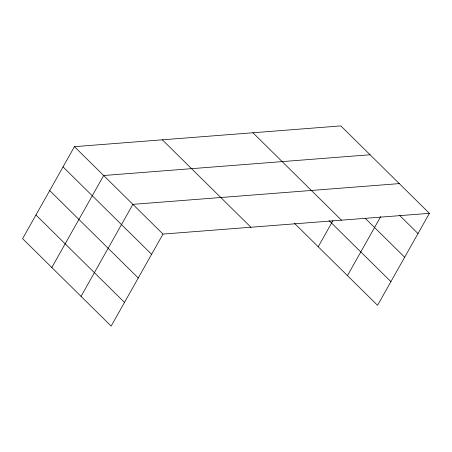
<?xml version="1.0" encoding="UTF-8"?>
<svg xmlns="http://www.w3.org/2000/svg" width="452" height="452" viewBox="0 0 452 452"><rect width="100%" height="100%" fill="white"/><g stroke="black" fill="none" stroke-linecap="round" stroke-linejoin="round"><path stroke-width="0.68" d="M429.4 213.333L340.842 125.91L74.439 146.663L22.6 238.667L111.158 326.09L162.997 234.085L429.4 213.333L377.561 305.337L294.45 223.294M51.822 267.516L103.666 175.512L370.064 154.759M81.049 296.365L132.888 204.36L399.291 183.608M318.225 246.764L332.949 220.638M347.447 275.613L380.703 216.593M399.432 215.231L418.004 233.565M365.137 218.231L404.653 257.25M252.928 132.758L341.486 220.18M329.096 220.632L390.907 281.652M162.353 139.815L250.911 227.237M74.439 146.663L162.997 234.085M63.043 166.895L151.601 254.318M49.697 190.58L138.255 278.003M35.945 214.982L124.503 302.405"/></g></svg>
